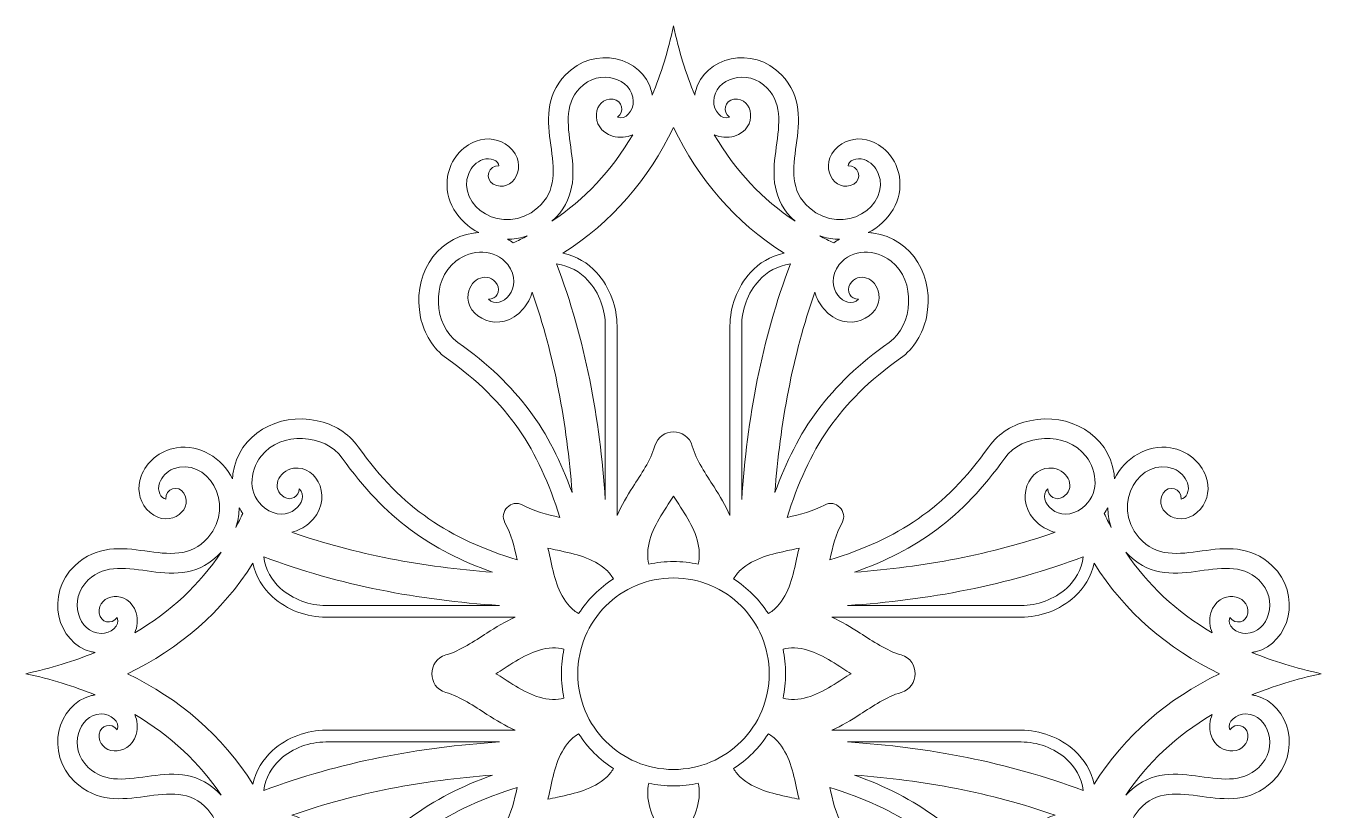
# Model space of a CAD drawing. Header units: millimetres. Extents: x -308 to 308, y -391 to 391.
# Drawn here: x -99.2 to 99.2, y 270.9 to 391 of the extents above; entities that cross this region are included whole.
import ezdxf

# ---------------------------------------------------------------- set-up
doc = ezdxf.new("R2010")
doc.units = ezdxf.units.MM
doc.header["$MEASUREMENT"] = 0
doc.layers.add('layer 1', color=7, linetype='Continuous')

msp = doc.modelspace()

# ---------------------------------------------------------------- linework, layer by layer
at = {"layer": 'layer 1', "lineweight": 9}
for points, knots in [([(88.63, 288.531), (91.8445, 289.8574), (95.3682, 290.9452), (99.218, 291.7819), (99.218, 291.7819), (95.3682, 292.6186), (91.8445, 293.7064), (88.63, 295.0328), (88.63, 295.0328), (88.811, 295.0613), (88.9927, 295.0977), (89.1749, 295.1432), (89.1749, 295.1432), (94.4838, 296.469), (96.3386, 303.9593), (91.7252, 308.3217), (91.7252, 308.3217), (84.9655, 314.7135), (76.604, 306.5392), (71.3443, 312.6017), (71.3443, 312.6017), (66.7783, 317.8646), (71.6695, 325.1239), (76.6376, 323.1628), (76.6376, 323.1628), (77.6127, 322.7779), (78.4149, 321.9512), (78.7491, 320.9942), (78.7491, 320.9942), (79.1661, 319.8001), (78.533, 318.5876), (77.7849, 318.5189), (77.7849, 318.5189), (77.9542, 320.1166), (75.7936, 320.8184), (74.9994, 319.4094), (74.9994, 319.4094), (73.3713, 316.5208), (77.9409, 313.6893), (80.7279, 317.0055), (80.7279, 317.0055), (81.9215, 318.426), (82.2084, 320.2571), (81.5675, 322.0316), (81.5675, 322.0316), (80.7965, 324.1659), (78.7479, 325.9701), (76.1432, 326.3863), (76.1432, 326.3863), (72.5483, 326.9607), (69.1905, 324.8459), (67.5648, 321.616), (67.5648, 321.616), (67.5516, 321.8739), (67.5281, 322.135), (67.491, 322.3999), (67.491, 322.3999), (66.6446, 328.4454), (60.6134, 331.8411), (54.5827, 330.5286), (54.5827, 330.5286), (52.1089, 329.9902), (49.812, 328.6647), (48.3096, 326.5471), (48.3096, 326.5471), (41.5191, 316.9761), (34.3573, 312.4885), (23.9454, 309.2017), (23.9454, 309.2017), (24.3873, 311.2164), (24.8692, 313.1633), (25.8174, 314.8842), (25.8174, 314.8842), (26.7818, 316.6346), (24.8579, 318.5627), (23.1116, 317.6045), (23.1116, 317.6045), (21.3739, 316.651), (19.4276, 316.1673), (17.4197, 315.7267), (17.4197, 315.7267), (20.7065, 326.139), (25.194, 333.3009), (34.7653, 340.0916), (34.7653, 340.0916), (36.8829, 341.594), (38.2084, 343.8909), (38.7468, 346.3647), (38.7468, 346.3647), (40.0593, 352.3954), (36.6636, 358.4266), (30.6181, 359.273), (30.6181, 359.273), (30.3532, 359.3101), (30.0921, 359.3336), (29.8342, 359.3468), (29.8342, 359.3468), (33.0641, 360.9725), (35.1789, 364.3303), (34.6045, 367.9252), (34.6045, 367.9252), (34.1883, 370.5299), (32.3841, 372.5785), (30.2498, 373.3495), (30.2498, 373.3495), (28.4753, 373.9904), (26.6442, 373.7035), (25.2237, 372.5099), (25.2237, 372.5099), (21.9075, 369.7229), (24.739, 365.1533), (27.6276, 366.7814), (27.6276, 366.7814), (29.0366, 367.5756), (28.3348, 369.7362), (26.7371, 369.5669), (26.7371, 369.5669), (26.8058, 370.315), (28.0183, 370.9481), (29.2124, 370.5311), (29.2124, 370.5311), (30.1694, 370.1969), (30.9961, 369.3947), (31.381, 368.4196), (31.381, 368.4196), (33.3421, 363.4515), (26.0828, 358.5603), (20.8199, 363.1263), (20.8199, 363.1263), (14.7574, 368.386), (22.9317, 376.7475), (16.5399, 383.5072), (16.5399, 383.5072), (12.1775, 388.1206), (4.6872, 386.2658), (3.3614, 380.9569), (3.3614, 380.9569), (3.3159, 380.7747), (3.2795, 380.593), (3.251, 380.412), (3.251, 380.412), (1.9246, 383.6265), (0.8368, 387.1502), (0.0001, 391), (0.0001, 391), (-0.8366, 387.1502), (-1.9244, 383.6265), (-3.2508, 380.412), (-3.2508, 380.412), (-3.2793, 380.593), (-3.3157, 380.7747), (-3.3612, 380.9569), (-3.3612, 380.9569), (-4.687, 386.2658), (-12.1773, 388.1206), (-16.5397, 383.5072), (-16.5397, 383.5072), (-22.9315, 376.7475), (-14.7572, 368.386), (-20.8197, 363.1263), (-20.8197, 363.1263), (-26.0826, 358.5603), (-33.3419, 363.4515), (-31.3808, 368.4196), (-31.3808, 368.4196), (-30.9959, 369.3947), (-30.1692, 370.1969), (-29.2122, 370.5311), (-29.2122, 370.5311), (-28.0181, 370.9481), (-26.8056, 370.315), (-26.7369, 369.5669), (-26.7369, 369.5669), (-28.3346, 369.7362), (-29.0364, 367.5756), (-27.6274, 366.7814), (-27.6274, 366.7814), (-24.7388, 365.1533), (-21.9073, 369.7229), (-25.2235, 372.5099), (-25.2235, 372.5099), (-26.644, 373.7035), (-28.4751, 373.9904), (-30.2496, 373.3495), (-30.2496, 373.3495), (-32.3839, 372.5785), (-34.1881, 370.5299), (-34.6043, 367.9252), (-34.6043, 367.9252), (-35.1787, 364.3303), (-33.0639, 360.9725), (-29.834, 359.3468), (-29.834, 359.3468), (-30.0919, 359.3336), (-30.353, 359.3101), (-30.6179, 359.273), (-30.6179, 359.273), (-36.6634, 358.4266), (-40.0591, 352.3954), (-38.7466, 346.3647), (-38.7466, 346.3647), (-38.2082, 343.8909), (-36.8827, 341.594), (-34.7651, 340.0916), (-34.7651, 340.0916), (-25.1941, 333.3011), (-20.7067, 326.1394), (-17.4198, 315.7276), (-17.4198, 315.7276), (-19.4344, 316.1695), (-21.3813, 316.6514), (-23.1021, 317.5995), (-23.1021, 317.5995), (-24.8525, 318.5639), (-26.7806, 316.64), (-25.8224, 314.8937), (-25.8224, 314.8937), (-24.8689, 313.156), (-24.3852, 311.2095), (-23.9446, 309.2016), (-23.9446, 309.2016), (-34.357, 312.4885), (-41.5189, 316.976), (-48.3096, 326.5473), (-48.3096, 326.5473), (-49.812, 328.6649), (-52.1089, 329.9904), (-54.5827, 330.5288), (-54.5827, 330.5288), (-60.6134, 331.8413), (-66.6446, 328.4456), (-67.491, 322.4001), (-67.491, 322.4001), (-67.5281, 322.1352), (-67.5516, 321.8741), (-67.5648, 321.6162), (-67.5648, 321.6162), (-69.1905, 324.8461), (-72.5483, 326.9609), (-76.1432, 326.3865), (-76.1432, 326.3865), (-78.7479, 325.9703), (-80.7965, 324.1661), (-81.5675, 322.0318), (-81.5675, 322.0318), (-82.2084, 320.2573), (-81.9215, 318.4262), (-80.7279, 317.0057), (-80.7279, 317.0057), (-77.9409, 313.6895), (-73.3713, 316.521), (-74.9994, 319.4096), (-74.9994, 319.4096), (-75.7936, 320.8186), (-77.9542, 320.1168), (-77.7849, 318.5191), (-77.7849, 318.5191), (-78.533, 318.5878), (-79.1661, 319.8003), (-78.7491, 320.9944), (-78.7491, 320.9944), (-78.4149, 321.9514), (-77.6127, 322.7781), (-76.6376, 323.163), (-76.6376, 323.163), (-71.6695, 325.1241), (-66.7783, 317.8648), (-71.3443, 312.6019), (-71.3443, 312.6019), (-76.604, 306.5394), (-84.9655, 314.7137), (-91.7252, 308.3219), (-91.7252, 308.3219), (-96.3386, 303.9595), (-94.4838, 296.4692), (-89.1749, 295.1434), (-89.1749, 295.1434), (-88.9927, 295.0979), (-88.811, 295.0615), (-88.63, 295.033), (-88.63, 295.033), (-91.8445, 293.7066), (-95.3682, 292.6188), (-99.218, 291.7821), (-99.218, 291.7821), (-95.3682, 290.9454), (-91.8445, 289.8576), (-88.63, 288.5312), (-88.63, 288.5312), (-88.811, 288.5027), (-88.9927, 288.4663), (-89.1749, 288.4208), (-89.1749, 288.4208), (-94.4838, 287.095), (-96.3386, 279.6047), (-91.7252, 275.2423), (-91.7252, 275.2423), (-84.9655, 268.8505), (-76.604, 277.0248), (-71.3443, 270.9623), (-71.3443, 270.9623), (-66.7783, 265.6994), (-71.6695, 258.4401), (-76.6376, 260.4012), (-76.6376, 260.4012), (-77.6127, 260.7861), (-78.4149, 261.6128), (-78.7491, 262.5698), (-78.7491, 262.5698), (-79.1661, 263.7639), (-78.533, 264.9764), (-77.7849, 265.0451), (-77.7849, 265.0451), (-77.9542, 263.4474), (-75.7936, 262.7456), (-74.9994, 264.1546), (-74.9994, 264.1546), (-73.3713, 267.0432), (-77.9409, 269.8747), (-80.7279, 266.5585), (-80.7279, 266.5585), (-81.9215, 265.138), (-82.2084, 263.3069), (-81.5675, 261.5324), (-81.5675, 261.5324), (-80.7965, 259.3981), (-78.7479, 257.5939), (-76.1432, 257.1777), (-76.1432, 257.1777), (-72.5483, 256.6033), (-69.1905, 258.7181), (-67.5648, 261.948), (-67.5648, 261.948), (-67.5516, 261.6901), (-67.5281, 261.429), (-67.491, 261.1641), (-67.491, 261.1641), (-66.6446, 255.1186), (-60.6134, 251.7229), (-54.5827, 253.0354), (-54.5827, 253.0354), (-52.1089, 253.5738), (-49.812, 254.8993), (-48.3096, 257.0169), (-48.3096, 257.0169), (-41.5191, 266.5879), (-34.3574, 271.0755), (-23.9455, 274.3623), (-23.9455, 274.3623), (-24.3874, 272.3477), (-24.8693, 270.4007), (-25.8174, 268.68), (-25.8174, 268.68), (-26.7818, 266.9296), (-24.8579, 265.0015), (-23.1116, 265.9597), (-23.1116, 265.9597), (-21.3739, 266.9132), (-19.4275, 267.3969), (-17.4195, 267.8375), (-17.4195, 267.8375), (-20.7077, 257.4269), (-25.3101, 250.4241), (-34.7651, 243.4724), (-34.7651, 243.4724), (-41.7474, 238.3388), (-40.1412, 223.856), (-29.7919, 222.4069), (-29.7919, 222.4069), (-28.2242, 222.1875), (-25.8652, 222.5468), (-23.8682, 223.656), (-23.8682, 223.656), (-28.362, 218.1086), (-34.0492, 213.5018), (-39.0832, 209.424), (-39.0832, 209.424), (-43.3602, 205.9596), (-50.6997, 201.1282), (-51.3978, 194.9418), (-51.3978, 194.9418), (-52.0899, 188.8088), (-48.0983, 183.1544), (-41.998, 182.9274), (-41.998, 182.9274), (-41.7307, 182.9175), (-41.4686, 182.9206), (-41.2107, 182.9337), (-41.2107, 182.9337), (-44.2584, 180.9879), (-46.0206, 177.4324), (-45.0835, 173.9145), (-45.0835, 173.9145), (-44.4045, 171.3657), (-42.4012, 169.5113), (-40.1995, 168.9614), (-40.1995, 168.9614), (-38.369, 168.5044), (-36.5766, 168.9761), (-35.2849, 170.308), (-35.2849, 170.308), (-32.2695, 173.4179), (-35.5512, 177.6757), (-38.2592, 175.7622), (-38.2592, 175.7622), (-39.5801, 174.8288), (-38.6621, 172.7508), (-37.0899, 173.0818), (-37.0899, 173.0818), (-37.0821, 172.3306), (-38.2239, 171.5774), (-39.4543, 171.8707), (-39.4543, 171.8707), (-40.4403, 172.1058), (-41.3443, 172.8198), (-41.8264, 173.7507), (-41.8264, 173.7507), (-44.2828, 178.4935), (-37.5588, 184.0978), (-31.8586, 180.0909), (-31.8586, 180.0909), (-25.2925, 175.4753), (-32.5737, 166.3256), (-25.5274, 160.2512), (-25.5274, 160.2512), (-20.7183, 156.1056), (-13.4555, 158.7128), (-12.6767, 164.129), (-12.6767, 164.129), (-12.5219, 165.2058), (-12.6565, 166.2394), (-13.0016, 167.1542), (-13.0016, 167.1542), (-7.051, 159.2002), (-2.657, 149.2268), (0.0001, 137.0001), (0.0001, 137.0001), (2.6572, 149.2268), (7.0512, 159.2002), (13.0018, 167.1542), (13.0018, 167.1542), (12.6567, 166.2394), (12.5221, 165.2058), (12.6769, 164.129), (12.6769, 164.129), (13.4557, 158.7128), (20.7185, 156.1056), (25.5276, 160.2512), (25.5276, 160.2512), (32.5739, 166.3256), (25.2927, 175.4753), (31.8588, 180.0909), (31.8588, 180.0909), (37.559, 184.0978), (44.283, 178.4935), (41.8266, 173.7507), (41.8266, 173.7507), (41.3445, 172.8198), (40.4405, 172.1058), (39.4545, 171.8707), (39.4545, 171.8707), (38.2241, 171.5774), (37.0823, 172.3306), (37.0901, 173.0818), (37.0901, 173.0818), (38.6623, 172.7508), (39.5803, 174.8288), (38.2594, 175.7622), (38.2594, 175.7622), (35.5514, 177.6757), (32.2697, 173.4179), (35.2851, 170.308), (35.2851, 170.308), (36.5768, 168.9761), (38.3692, 168.5044), (40.1997, 168.9614), (40.1997, 168.9614), (42.4014, 169.5113), (44.4047, 171.3657), (45.0837, 173.9145), (45.0837, 173.9145), (46.0208, 177.4324), (44.2586, 180.9879), (41.2109, 182.9337), (41.2109, 182.9337), (41.4688, 182.9206), (41.7309, 182.9175), (41.9982, 182.9274), (41.9982, 182.9274), (48.0985, 183.1544), (52.0901, 188.8088), (51.398, 194.9418), (51.398, 194.9418), (50.6999, 201.1282), (43.3604, 205.9596), (39.0834, 209.424), (39.0834, 209.424), (34.0494, 213.5018), (28.3622, 218.1086), (23.8684, 223.656), (23.8684, 223.656), (25.8654, 222.5468), (28.2244, 222.1875), (29.7921, 222.4069), (29.7921, 222.4069), (40.1414, 223.856), (41.7476, 238.3388), (34.7653, 243.4724), (34.7653, 243.4724), (25.3106, 250.4239), (20.7082, 257.4265), (17.42, 267.8366), (17.42, 267.8366), (19.4346, 267.3947), (21.3813, 266.9128), (23.1021, 265.9647), (23.1021, 265.9647), (24.8525, 265.0003), (26.7806, 266.9242), (25.8224, 268.6705), (25.8224, 268.6705), (24.8689, 270.4082), (24.3853, 272.3544), (23.9447, 274.3623), (23.9447, 274.3623), (34.357, 271.0755), (41.5189, 266.5879), (48.3096, 257.0167), (48.3096, 257.0167), (49.812, 254.8991), (52.1089, 253.5736), (54.5827, 253.0352), (54.5827, 253.0352), (60.6134, 251.7227), (66.6446, 255.1184), (67.491, 261.1639), (67.491, 261.1639), (67.5281, 261.4288), (67.5516, 261.6899), (67.5648, 261.9478), (67.5648, 261.9478), (69.1905, 258.7179), (72.5483, 256.6031), (76.1432, 257.1775), (76.1432, 257.1775), (78.7479, 257.5937), (80.7965, 259.3979), (81.5675, 261.5322), (81.5675, 261.5322), (82.2084, 263.3067), (81.9215, 265.1378), (80.7279, 266.5583), (80.7279, 266.5583), (77.9409, 269.8745), (73.3713, 267.043), (74.9994, 264.1544), (74.9994, 264.1544), (75.7936, 262.7454), (77.9542, 263.4472), (77.7849, 265.0449), (77.7849, 265.0449), (78.533, 264.9762), (79.1661, 263.7637), (78.7491, 262.5696), (78.7491, 262.5696), (78.4149, 261.6126), (77.6127, 260.7859), (76.6376, 260.401), (76.6376, 260.401), (71.6695, 258.4399), (66.7783, 265.6992), (71.3443, 270.9621), (71.3443, 270.9621), (76.604, 277.0246), (84.9655, 268.8503), (91.7252, 275.2421), (91.7252, 275.2421), (96.3386, 279.6045), (94.4838, 287.0948), (89.1749, 288.4206), (89.1749, 288.4206), (88.9927, 288.4661), (88.811, 288.5025), (88.63, 288.531)], [0, 0, 0, 0, 0.00680272, 0.00680272, 0.00680272, 0.00680272, 0.01360544, 0.01360544, 0.01360544, 0.01360544, 0.02040816, 0.02040816, 0.02040816, 0.02040816, 0.02721088, 0.02721088, 0.02721088, 0.02721088, 0.03401361, 0.03401361, 0.03401361, 0.03401361, 0.04081633, 0.04081633, 0.04081633, 0.04081633, 0.04761905, 0.04761905, 0.04761905, 0.04761905, 0.05442177, 0.05442177, 0.05442177, 0.05442177, 0.06122449, 0.06122449, 0.06122449, 0.06122449, 0.06802721, 0.06802721, 0.06802721, 0.06802721, 0.07482993, 0.07482993, 0.07482993, 0.07482993, 0.08163265, 0.08163265, 0.08163265, 0.08163265, 0.08843537, 0.08843537, 0.08843537, 0.08843537, 0.0952381, 0.0952381, 0.0952381, 0.0952381, 0.10204082, 0.10204082, 0.10204082, 0.10204082, 0.10884354, 0.10884354, 0.10884354, 0.10884354, 0.11564626, 0.11564626, 0.11564626, 0.11564626, 0.12244898, 0.12244898, 0.12244898, 0.12244898, 0.1292517, 0.1292517, 0.1292517, 0.1292517, 0.13605442, 0.13605442, 0.13605442, 0.13605442, 0.14285714, 0.14285714, 0.14285714, 0.14285714, 0.14965986, 0.14965986, 0.14965986, 0.14965986, 0.15646259, 0.15646259, 0.15646259, 0.15646259, 0.16326531, 0.16326531, 0.16326531, 0.16326531, 0.17006803, 0.17006803, 0.17006803, 0.17006803, 0.17687075, 0.17687075, 0.17687075, 0.17687075, 0.18367347, 0.18367347, 0.18367347, 0.18367347, 0.19047619, 0.19047619, 0.19047619, 0.19047619, 0.19727891, 0.19727891, 0.19727891, 0.19727891, 0.20408163, 0.20408163, 0.20408163, 0.20408163, 0.21088435, 0.21088435, 0.21088435, 0.21088435, 0.21768707, 0.21768707, 0.21768707, 0.21768707, 0.2244898, 0.2244898, 0.2244898, 0.2244898, 0.23129252, 0.23129252, 0.23129252, 0.23129252, 0.23809524, 0.23809524, 0.23809524, 0.23809524, 0.24489796, 0.24489796, 0.24489796, 0.24489796, 0.25170068, 0.25170068, 0.25170068, 0.25170068, 0.2585034, 0.2585034, 0.2585034, 0.2585034, 0.26530612, 0.26530612, 0.26530612, 0.26530612, 0.27210884, 0.27210884, 0.27210884, 0.27210884, 0.27891156, 0.27891156, 0.27891156, 0.27891156, 0.28571429, 0.28571429, 0.28571429, 0.28571429, 0.29251701, 0.29251701, 0.29251701, 0.29251701, 0.29931973, 0.29931973, 0.29931973, 0.29931973, 0.30612245, 0.30612245, 0.30612245, 0.30612245, 0.31292517, 0.31292517, 0.31292517, 0.31292517, 0.31972789, 0.31972789, 0.31972789, 0.31972789, 0.32653061, 0.32653061, 0.32653061, 0.32653061, 0.33333333, 0.33333333, 0.33333333, 0.33333333, 0.34013605, 0.34013605, 0.34013605, 0.34013605, 0.34693878, 0.34693878, 0.34693878, 0.34693878, 0.3537415, 0.3537415, 0.3537415, 0.3537415, 0.36054422, 0.36054422, 0.36054422, 0.36054422, 0.36734694, 0.36734694, 0.36734694, 0.36734694, 0.37414966, 0.37414966, 0.37414966, 0.37414966, 0.38095238, 0.38095238, 0.38095238, 0.38095238, 0.3877551, 0.3877551, 0.3877551, 0.3877551, 0.39455782, 0.39455782, 0.39455782, 0.39455782, 0.40136054, 0.40136054, 0.40136054, 0.40136054, 0.40816327, 0.40816327, 0.40816327, 0.40816327, 0.41496599, 0.41496599, 0.41496599, 0.41496599, 0.42176871, 0.42176871, 0.42176871, 0.42176871, 0.42857143, 0.42857143, 0.42857143, 0.42857143, 0.43537415, 0.43537415, 0.43537415, 0.43537415, 0.44217687, 0.44217687, 0.44217687, 0.44217687, 0.44897959, 0.44897959, 0.44897959, 0.44897959, 0.45578231, 0.45578231, 0.45578231, 0.45578231, 0.46258503, 0.46258503, 0.46258503, 0.46258503, 0.46938776, 0.46938776, 0.46938776, 0.46938776, 0.47619048, 0.47619048, 0.47619048, 0.47619048, 0.4829932, 0.4829932, 0.4829932, 0.4829932, 0.48979592, 0.48979592, 0.48979592, 0.48979592, 0.49659864, 0.49659864, 0.49659864, 0.49659864, 0.50340136, 0.50340136, 0.50340136, 0.50340136, 0.51020408, 0.51020408, 0.51020408, 0.51020408, 0.5170068, 0.5170068, 0.5170068, 0.5170068, 0.52380952, 0.52380952, 0.52380952, 0.52380952, 0.53061224, 0.53061224, 0.53061224, 0.53061224, 0.53741497, 0.53741497, 0.53741497, 0.53741497, 0.54421769, 0.54421769, 0.54421769, 0.54421769, 0.55102041, 0.55102041, 0.55102041, 0.55102041, 0.55782313, 0.55782313, 0.55782313, 0.55782313, 0.56462585, 0.56462585, 0.56462585, 0.56462585, 0.57142857, 0.57142857, 0.57142857, 0.57142857, 0.57823129, 0.57823129, 0.57823129, 0.57823129, 0.58503401, 0.58503401, 0.58503401, 0.58503401, 0.59183673, 0.59183673, 0.59183673, 0.59183673, 0.59863946, 0.59863946, 0.59863946, 0.59863946, 0.60544218, 0.60544218, 0.60544218, 0.60544218, 0.6122449, 0.6122449, 0.6122449, 0.6122449, 0.61904762, 0.61904762, 0.61904762, 0.61904762, 0.62585034, 0.62585034, 0.62585034, 0.62585034, 0.63265306, 0.63265306, 0.63265306, 0.63265306, 0.63945578, 0.63945578, 0.63945578, 0.63945578, 0.6462585, 0.6462585, 0.6462585, 0.6462585, 0.65306122, 0.65306122, 0.65306122, 0.65306122, 0.65986395, 0.65986395, 0.65986395, 0.65986395, 0.66666667, 0.66666667, 0.66666667, 0.66666667, 0.67346939, 0.67346939, 0.67346939, 0.67346939, 0.68027211, 0.68027211, 0.68027211, 0.68027211, 0.68707483, 0.68707483, 0.68707483, 0.68707483, 0.69387755, 0.69387755, 0.69387755, 0.69387755, 0.70068027, 0.70068027, 0.70068027, 0.70068027, 0.70748299, 0.70748299, 0.70748299, 0.70748299, 0.71428571, 0.71428571, 0.71428571, 0.71428571, 0.72108844, 0.72108844, 0.72108844, 0.72108844, 0.72789116, 0.72789116, 0.72789116, 0.72789116, 0.73469388, 0.73469388, 0.73469388, 0.73469388, 0.7414966, 0.7414966, 0.7414966, 0.7414966, 0.74829932, 0.74829932, 0.74829932, 0.74829932, 0.75510204, 0.75510204, 0.75510204, 0.75510204, 0.76190476, 0.76190476, 0.76190476, 0.76190476, 0.76870748, 0.76870748, 0.76870748, 0.76870748, 0.7755102, 0.7755102, 0.7755102, 0.7755102, 0.78231293, 0.78231293, 0.78231293, 0.78231293, 0.78911565, 0.78911565, 0.78911565, 0.78911565, 0.79591837, 0.79591837, 0.79591837, 0.79591837, 0.80272109, 0.80272109, 0.80272109, 0.80272109, 0.80952381, 0.80952381, 0.80952381, 0.80952381, 0.81632653, 0.81632653, 0.81632653, 0.81632653, 0.82312925, 0.82312925, 0.82312925, 0.82312925, 0.82993197, 0.82993197, 0.82993197, 0.82993197, 0.83673469, 0.83673469, 0.83673469, 0.83673469, 0.84353741, 0.84353741, 0.84353741, 0.84353741, 0.85034014, 0.85034014, 0.85034014, 0.85034014, 0.85714286, 0.85714286, 0.85714286, 0.85714286, 0.86394558, 0.86394558, 0.86394558, 0.86394558, 0.8707483, 0.8707483, 0.8707483, 0.8707483, 0.87755102, 0.87755102, 0.87755102, 0.87755102, 0.88435374, 0.88435374, 0.88435374, 0.88435374, 0.89115646, 0.89115646, 0.89115646, 0.89115646, 0.89795918, 0.89795918, 0.89795918, 0.89795918, 0.9047619, 0.9047619, 0.9047619, 0.9047619, 0.91156463, 0.91156463, 0.91156463, 0.91156463, 0.91836735, 0.91836735, 0.91836735, 0.91836735, 0.92517007, 0.92517007, 0.92517007, 0.92517007, 0.93197279, 0.93197279, 0.93197279, 0.93197279, 0.93877551, 0.93877551, 0.93877551, 0.93877551, 0.94557823, 0.94557823, 0.94557823, 0.94557823, 0.95238095, 0.95238095, 0.95238095, 0.95238095, 0.95918367, 0.95918367, 0.95918367, 0.95918367, 0.96598639, 0.96598639, 0.96598639, 0.96598639, 0.97278912, 0.97278912, 0.97278912, 0.97278912, 0.97959184, 0.97959184, 0.97959184, 0.97959184, 0.98639456, 0.98639456, 0.98639456, 0.98639456, 1, 1, 1, 1]), ([(-6.2505, 374.335), (-9.501, 368.7843), (-13.655, 364.4057), (-18.6218, 361.0815), (-18.6218, 361.0815), (-11.3801, 367.6978), (-19.3698, 376.158), (-14.3601, 381.4564), (-14.3601, 381.4564), (-11.3771, 384.6112), (-6.2565, 382.9877), (-6.1616, 379.474), (-6.1616, 379.474), (-6.1231, 378.0497), (-7.3427, 376.49), (-8.5836, 377.0346), (-8.5836, 377.0346), (-7.4397, 377.7989), (-7.8491, 379.6133), (-9.2506, 379.7683), (-9.2506, 379.7683), (-12.2802, 380.1034), (-13.0483, 375.2632), (-9.3243, 374.1289), (-9.3243, 374.1289), (-8.2348, 373.797), (-7.1749, 373.9081), (-6.2505, 374.335)], [0, 0, 0, 0, 0.125, 0.125, 0.125, 0.125, 0.25, 0.25, 0.25, 0.25, 0.375, 0.375, 0.375, 0.375, 0.5, 0.5, 0.5, 0.5, 0.625, 0.625, 0.625, 0.625, 0.75, 0.75, 0.75, 0.75, 1, 1, 1, 1]), ([(18.622, 361.0815), (13.6552, 364.4057), (9.5012, 368.7843), (6.2507, 374.335), (6.2507, 374.335), (7.1751, 373.9081), (8.235, 373.797), (9.3245, 374.1289), (9.3245, 374.1289), (13.0485, 375.2632), (12.2804, 380.1034), (9.2508, 379.7683), (9.2508, 379.7683), (7.8493, 379.6133), (7.4399, 377.7989), (8.5838, 377.0346), (8.5838, 377.0346), (7.3429, 376.49), (6.1233, 378.0497), (6.1618, 379.474), (6.1618, 379.474), (6.2567, 382.9877), (11.3773, 384.6112), (14.3603, 381.4564), (14.3603, 381.4564), (19.37, 376.158), (11.3803, 367.6978), (18.622, 361.0815)], [0, 0, 0, 0, 0.125, 0.125, 0.125, 0.125, 0.25, 0.25, 0.25, 0.25, 0.375, 0.375, 0.375, 0.375, 0.5, 0.5, 0.5, 0.5, 0.625, 0.625, 0.625, 0.625, 0.75, 0.75, 0.75, 0.75, 1, 1, 1, 1]), ([(16.9356, 356.2155), (9.4214, 360.9385), (3.8576, 367.4741), (0.0001, 375.4433), (0.0001, 375.4433), (-3.8574, 367.4741), (-9.4212, 360.9385), (-16.9354, 356.2155), (-16.9354, 356.2155), (-14.8278, 355.75), (-13.1149, 354.6667), (-11.8015, 353.2465), (-11.8015, 353.2465), (-9.706, 350.9806), (-8.6514, 347.8548), (-8.6514, 345.0403), (-8.6514, 345.0403), (-8.6514, 345.0403), (-8.6514, 316.0362), (-8.6514, 316.0362), (-8.6514, 316.0362), (-7.9909, 317.5409), (-7.1368, 318.9496), (-6.2246, 320.3722), (-6.2246, 320.3722), (-4.9674, 322.333), (-3.5302, 324.4033), (-2.8742, 326.6596), (-2.8742, 326.6596), (-2.0389, 329.5328), (2.0484, 329.5193), (2.8779, 326.6477), (2.8779, 326.6477), (3.5245, 324.4097), (4.9712, 322.3292), (6.2182, 320.3835), (6.2182, 320.3835), (7.1315, 318.9586), (7.989, 317.5447), (8.6516, 316.035), (8.6516, 316.035), (8.6516, 316.035), (8.6516, 345.0403), (8.6516, 345.0403), (8.6516, 345.0403), (8.6516, 347.8548), (9.7062, 350.9806), (11.8017, 353.2465), (11.8017, 353.2465), (13.1151, 354.6667), (14.828, 355.75), (16.9356, 356.2155)], [0, 0, 0, 0, 0.07142857, 0.07142857, 0.07142857, 0.07142857, 0.14285714, 0.14285714, 0.14285714, 0.14285714, 0.21428571, 0.21428571, 0.21428571, 0.21428571, 0.28571429, 0.28571429, 0.28571429, 0.28571429, 0.35714286, 0.35714286, 0.35714286, 0.35714286, 0.42857143, 0.42857143, 0.42857143, 0.42857143, 0.5, 0.5, 0.5, 0.5, 0.57142857, 0.57142857, 0.57142857, 0.57142857, 0.64285714, 0.64285714, 0.64285714, 0.64285714, 0.71428571, 0.71428571, 0.71428571, 0.71428571, 0.78571429, 0.78571429, 0.78571429, 0.78571429, 0.85714286, 0.85714286, 0.85714286, 0.85714286, 1, 1, 1, 1]), ([(-22.409, 358.8305), (-23.113, 358.4604), (-23.8306, 358.108), (-24.5617, 357.773), (-24.5617, 357.773), (-24.8298, 357.973), (-25.1124, 358.1574), (-25.4082, 358.3245), (-25.4082, 358.3245), (-24.54, 358.3348), (-23.6482, 358.4619), (-22.7505, 358.7241), (-22.7505, 358.7241), (-22.6358, 358.7576), (-22.522, 358.7931), (-22.409, 358.8305)], [0, 0, 0, 0, 0.2, 0.2, 0.2, 0.2, 0.4, 0.4, 0.4, 0.4, 0.6, 0.6, 0.6, 0.6, 1, 1, 1, 1]), ([(24.5619, 357.773), (23.8308, 358.108), (23.1132, 358.4604), (22.4092, 358.8305), (22.4092, 358.8305), (22.5222, 358.7931), (22.636, 358.7576), (22.7507, 358.7241), (22.7507, 358.7241), (23.6484, 358.4619), (24.5402, 358.3348), (25.4084, 358.3245), (25.4084, 358.3245), (25.1126, 358.1574), (24.83, 357.973), (24.5619, 357.773)], [0, 0, 0, 0, 0.2, 0.2, 0.2, 0.2, 0.4, 0.4, 0.4, 0.4, 0.6, 0.6, 0.6, 0.6, 1, 1, 1, 1]), ([(-21.6564, 350.2348), (-18.225, 340.3711), (-16.3301, 330.135), (-15.5353, 319.5151), (-15.5353, 319.5151), (-18.9515, 329.0161), (-23.79, 335.973), (-33.0307, 342.5292), (-33.0307, 342.5292), (-36.7431, 345.1631), (-37.211, 351.9394), (-33.3287, 354.9695), (-33.3287, 354.9695), (-30.9093, 356.8579), (-27.3771, 356.9727), (-25.394, 354.4318), (-25.394, 354.4318), (-22.6785, 350.9524), (-26.4915, 347.252), (-28.3315, 349.1317), (-28.3315, 349.1317), (-27.1627, 349.1089), (-26.4069, 350.3995), (-27.0324, 351.4112), (-27.0324, 351.4112), (-28.2984, 353.4589), (-31.0822, 352.425), (-31.4643, 349.9836), (-31.4643, 349.9836), (-32.0353, 346.3355), (-26.477, 343.6026), (-23.0188, 347.6552), (-23.0188, 347.6552), (-22.3359, 348.4555), (-21.8917, 349.3325), (-21.6564, 350.2348)], [0, 0, 0, 0, 0.1, 0.1, 0.1, 0.1, 0.2, 0.2, 0.2, 0.2, 0.3, 0.3, 0.3, 0.3, 0.4, 0.4, 0.4, 0.4, 0.5, 0.5, 0.5, 0.5, 0.6, 0.6, 0.6, 0.6, 0.7, 0.7, 0.7, 0.7, 0.8, 0.8, 0.8, 0.8, 1, 1, 1, 1]), ([(15.5354, 319.5149), (16.3302, 330.1349), (18.2252, 340.3711), (21.6566, 350.2348), (21.6566, 350.2348), (21.8919, 349.3325), (22.3361, 348.4555), (23.019, 347.6552), (23.019, 347.6552), (26.4772, 343.6026), (32.0355, 346.3355), (31.4645, 349.9836), (31.4645, 349.9836), (31.0824, 352.425), (28.2986, 353.4589), (27.0326, 351.4112), (27.0326, 351.4112), (26.4071, 350.3995), (27.1629, 349.1089), (28.3317, 349.1317), (28.3317, 349.1317), (26.4917, 347.252), (22.6787, 350.9524), (25.3942, 354.4318), (25.3942, 354.4318), (27.3773, 356.9727), (30.9095, 356.8579), (33.3289, 354.9695), (33.3289, 354.9695), (37.2112, 351.9394), (36.7433, 345.1631), (33.0309, 342.5292), (33.0309, 342.5292), (23.7901, 335.973), (18.9516, 329.0161), (15.5354, 319.5149)], [0, 0, 0, 0, 0.1, 0.1, 0.1, 0.1, 0.2, 0.2, 0.2, 0.2, 0.3, 0.3, 0.3, 0.3, 0.4, 0.4, 0.4, 0.4, 0.5, 0.5, 0.5, 0.5, 0.6, 0.6, 0.6, 0.6, 0.7, 0.7, 0.7, 0.7, 0.8, 0.8, 0.8, 0.8, 1, 1, 1, 1]), ([(-17.91, 354.5651), (-13.521, 342.9338), (-11.2692, 330.8169), (-10.4514, 318.4571), (-10.4514, 318.4571), (-10.4514, 318.4571), (-10.4514, 345.0403), (-10.4514, 345.0403), (-10.4514, 345.0403), (-10.4514, 347.4492), (-11.3436, 350.1132), (-13.1163, 352.0301), (-13.1163, 352.0301), (-14.3063, 353.3168), (-15.9048, 354.2657), (-17.91, 354.5651)], [0, 0, 0, 0, 0.2, 0.2, 0.2, 0.2, 0.4, 0.4, 0.4, 0.4, 0.6, 0.6, 0.6, 0.6, 1, 1, 1, 1]), ([(10.4516, 318.4575), (11.2695, 330.8172), (13.5212, 342.9339), (17.9102, 354.5651), (17.9102, 354.5651), (15.905, 354.2657), (14.3065, 353.3168), (13.1165, 352.0301), (13.1165, 352.0301), (11.3438, 350.1132), (10.4516, 347.4492), (10.4516, 345.0403), (10.4516, 345.0403), (10.4516, 345.0403), (10.4516, 318.4575), (10.4516, 318.4575)], [0, 0, 0, 0, 0.2, 0.2, 0.2, 0.2, 0.4, 0.4, 0.4, 0.4, 0.6, 0.6, 0.6, 0.6, 1, 1, 1, 1]), ([(-27.7328, 307.3174), (-38.3528, 308.1121), (-48.589, 310.0071), (-58.4529, 313.4386), (-58.4529, 313.4386), (-57.5505, 313.6739), (-56.6736, 314.118), (-55.8732, 314.801), (-55.8732, 314.801), (-51.8206, 318.2592), (-54.5535, 323.8175), (-58.2016, 323.2465), (-58.2016, 323.2465), (-60.643, 322.8644), (-61.6769, 320.0806), (-59.6292, 318.8146), (-59.6292, 318.8146), (-58.6175, 318.1891), (-57.3269, 318.9449), (-57.3497, 320.1137), (-57.3497, 320.1137), (-55.47, 318.2737), (-59.1704, 314.4607), (-62.6498, 317.1762), (-62.6498, 317.1762), (-65.1907, 319.1593), (-65.0759, 322.6915), (-63.1875, 325.1109), (-63.1875, 325.1109), (-60.1574, 328.9932), (-53.3811, 328.5253), (-50.7472, 324.8129), (-50.7472, 324.8129), (-44.191, 315.5721), (-37.234, 310.7336), (-27.7328, 307.3174)], [0, 0, 0, 0, 0.1, 0.1, 0.1, 0.1, 0.2, 0.2, 0.2, 0.2, 0.3, 0.3, 0.3, 0.3, 0.4, 0.4, 0.4, 0.4, 0.5, 0.5, 0.5, 0.5, 0.6, 0.6, 0.6, 0.6, 0.7, 0.7, 0.7, 0.7, 0.8, 0.8, 0.8, 0.8, 1, 1, 1, 1]), ([(58.4528, 313.4384), (48.589, 310.007), (38.3527, 308.1119), (27.7328, 307.3172), (27.7328, 307.3172), (37.234, 310.7334), (44.191, 315.5719), (50.7472, 324.8127), (50.7472, 324.8127), (53.3811, 328.5251), (60.1574, 328.993), (63.1875, 325.1107), (63.1875, 325.1107), (65.0759, 322.6913), (65.1907, 319.1591), (62.6498, 317.176), (62.6498, 317.176), (59.1704, 314.4605), (55.47, 318.2735), (57.3497, 320.1135), (57.3497, 320.1135), (57.3269, 318.9447), (58.6175, 318.1889), (59.6292, 318.8144), (59.6292, 318.8144), (61.6769, 320.0804), (60.643, 322.8642), (58.2016, 323.2463), (58.2016, 323.2463), (54.5535, 323.8173), (51.8206, 318.259), (55.8732, 314.8008), (55.8732, 314.8008), (56.6735, 314.1179), (57.5505, 313.6737), (58.4528, 313.4384)], [0, 0, 0, 0, 0.1, 0.1, 0.1, 0.1, 0.2, 0.2, 0.2, 0.2, 0.3, 0.3, 0.3, 0.3, 0.4, 0.4, 0.4, 0.4, 0.5, 0.5, 0.5, 0.5, 0.6, 0.6, 0.6, 0.6, 0.7, 0.7, 0.7, 0.7, 0.8, 0.8, 0.8, 0.8, 1, 1, 1, 1]), ([(0.0001, 318.9886), (-0.259, 318.5688), (-0.5274, 318.1521), (-0.7959, 317.7353), (-0.7959, 317.7353), (-2.3337, 315.3489), (-3.8105, 313.073), (-3.9508, 310.3041), (-3.9508, 310.3041), (-3.9827, 309.674), (-3.9038, 309.0945), (-3.7719, 308.5599), (-3.7719, 308.5599), (-2.5561, 308.8219), (-1.294, 308.9602), (0.0001, 308.9602), (0.0001, 308.9602), (1.2942, 308.9602), (2.5563, 308.8219), (3.7721, 308.5599), (3.7721, 308.5599), (3.904, 309.0945), (3.9829, 309.674), (3.951, 310.3041), (3.951, 310.3041), (3.8107, 313.073), (2.3339, 315.3489), (0.7961, 317.7353), (0.7961, 317.7353), (0.5276, 318.1521), (0.2592, 318.5688), (0.0001, 318.9886)], [0, 0, 0, 0, 0.11111111, 0.11111111, 0.11111111, 0.11111111, 0.22222222, 0.22222222, 0.22222222, 0.22222222, 0.33333333, 0.33333333, 0.33333333, 0.33333333, 0.44444444, 0.44444444, 0.44444444, 0.44444444, 0.55555556, 0.55555556, 0.55555556, 0.55555556, 0.66666667, 0.66666667, 0.66666667, 0.66666667, 0.77777778, 0.77777778, 0.77777778, 0.77777778, 1, 1, 1, 1]), ([(-65.991, 316.3439), (-66.326, 315.6128), (-66.6784, 314.8952), (-67.0485, 314.1912), (-67.0485, 314.1912), (-67.0111, 314.3042), (-66.9756, 314.418), (-66.9421, 314.5327), (-66.9421, 314.5327), (-66.6799, 315.4304), (-66.5528, 316.3222), (-66.5425, 317.1904), (-66.5425, 317.1904), (-66.3754, 316.8946), (-66.191, 316.612), (-65.991, 316.3439)], [0, 0, 0, 0, 0.2, 0.2, 0.2, 0.2, 0.4, 0.4, 0.4, 0.4, 0.6, 0.6, 0.6, 0.6, 1, 1, 1, 1]), ([(67.0485, 314.191), (66.6784, 314.895), (66.326, 315.6126), (65.991, 316.3437), (65.991, 316.3437), (66.191, 316.6118), (66.3754, 316.8944), (66.5425, 317.1902), (66.5425, 317.1902), (66.5528, 316.322), (66.6799, 315.4302), (66.9421, 314.5325), (66.9421, 314.5325), (66.9756, 314.4178), (67.0111, 314.304), (67.0485, 314.191)], [0, 0, 0, 0, 0.2, 0.2, 0.2, 0.2, 0.4, 0.4, 0.4, 0.4, 0.6, 0.6, 0.6, 0.6, 1, 1, 1, 1]), ([(-69.2995, 310.404), (-72.6237, 305.4372), (-77.0023, 301.2832), (-82.553, 298.0327), (-82.553, 298.0327), (-82.1261, 298.9571), (-82.015, 300.017), (-82.3469, 301.1065), (-82.3469, 301.1065), (-83.4812, 304.8305), (-88.3214, 304.0624), (-87.9863, 301.0328), (-87.9863, 301.0328), (-87.8313, 299.6313), (-86.0169, 299.2219), (-85.2526, 300.3658), (-85.2526, 300.3658), (-84.708, 299.1249), (-86.2677, 297.9053), (-87.692, 297.9438), (-87.692, 297.9438), (-91.2057, 298.0387), (-92.8292, 303.1593), (-89.6744, 306.1423), (-89.6744, 306.1423), (-84.376, 311.152), (-75.9158, 303.1623), (-69.2995, 310.404)], [0, 0, 0, 0, 0.125, 0.125, 0.125, 0.125, 0.25, 0.25, 0.25, 0.25, 0.375, 0.375, 0.375, 0.375, 0.5, 0.5, 0.5, 0.5, 0.625, 0.625, 0.625, 0.625, 0.75, 0.75, 0.75, 0.75, 1, 1, 1, 1]), ([(-26.6754, 302.2336), (-39.0351, 303.0515), (-51.1519, 305.3032), (-62.7831, 309.6922), (-62.7831, 309.6922), (-62.4837, 307.687), (-61.5348, 306.0885), (-60.2481, 304.8985), (-60.2481, 304.8985), (-58.3312, 303.1258), (-55.6672, 302.2336), (-53.2583, 302.2336), (-53.2583, 302.2336), (-53.2583, 302.2336), (-26.6754, 302.2336), (-26.6754, 302.2336)], [0, 0, 0, 0, 0.2, 0.2, 0.2, 0.2, 0.4, 0.4, 0.4, 0.4, 0.6, 0.6, 0.6, 0.6, 1, 1, 1, 1]), ([(-19.2378, 311.02), (-19.1242, 310.5399), (-19.0193, 310.0555), (-18.9144, 309.5709), (-18.9144, 309.5709), (-18.3144, 306.7961), (-17.7493, 304.1425), (-15.8906, 302.0854), (-15.8906, 302.0854), (-15.4676, 301.6173), (-15.0021, 301.2633), (-14.5308, 300.9786), (-14.5308, 300.9786), (-13.8564, 302.0236), (-13.0617, 303.0138), (-12.1467, 303.9289), (-12.1467, 303.9289), (-11.2316, 304.8439), (-10.2414, 305.6386), (-9.1964, 306.313), (-9.1964, 306.313), (-9.4811, 306.7843), (-9.8351, 307.2498), (-10.3032, 307.6728), (-10.3032, 307.6728), (-12.3603, 309.5315), (-15.0139, 310.0966), (-17.7887, 310.6966), (-17.7887, 310.6966), (-18.2733, 310.8015), (-18.7577, 310.9064), (-19.2378, 311.02)], [0, 0, 0, 0, 0.11111111, 0.11111111, 0.11111111, 0.11111111, 0.22222222, 0.22222222, 0.22222222, 0.22222222, 0.33333333, 0.33333333, 0.33333333, 0.33333333, 0.44444444, 0.44444444, 0.44444444, 0.44444444, 0.55555556, 0.55555556, 0.55555556, 0.55555556, 0.66666667, 0.66666667, 0.66666667, 0.66666667, 0.77777778, 0.77777778, 0.77777778, 0.77777778, 1, 1, 1, 1]), ([(19.238, 311.02), (18.7579, 310.9064), (18.2735, 310.8015), (17.7889, 310.6966), (17.7889, 310.6966), (15.0141, 310.0966), (12.3605, 309.5315), (10.3034, 307.6728), (10.3034, 307.6728), (9.8353, 307.2498), (9.4813, 306.7843), (9.1966, 306.313), (9.1966, 306.313), (10.2416, 305.6386), (11.2318, 304.8439), (12.1469, 303.9289), (12.1469, 303.9289), (13.0619, 303.0138), (13.8566, 302.0236), (14.531, 300.9786), (14.531, 300.9786), (15.0023, 301.2633), (15.4678, 301.6173), (15.8908, 302.0854), (15.8908, 302.0854), (17.7495, 304.1425), (18.3146, 306.7961), (18.9146, 309.5709), (18.9146, 309.5709), (19.0195, 310.0555), (19.1244, 310.5399), (19.238, 311.02)], [0, 0, 0, 0, 0.11111111, 0.11111111, 0.11111111, 0.11111111, 0.22222222, 0.22222222, 0.22222222, 0.22222222, 0.33333333, 0.33333333, 0.33333333, 0.33333333, 0.44444444, 0.44444444, 0.44444444, 0.44444444, 0.55555556, 0.55555556, 0.55555556, 0.55555556, 0.66666667, 0.66666667, 0.66666667, 0.66666667, 0.77777778, 0.77777778, 0.77777778, 0.77777778, 1, 1, 1, 1]), ([(62.7831, 309.692), (51.1521, 305.303), (39.0354, 303.0513), (26.676, 302.2334), (26.676, 302.2334), (26.676, 302.2334), (53.2583, 302.2334), (53.2583, 302.2334), (53.2583, 302.2334), (55.6672, 302.2334), (58.3312, 303.1256), (60.2481, 304.8983), (60.2481, 304.8983), (61.5348, 306.0883), (62.4837, 307.6868), (62.7831, 309.692)], [0, 0, 0, 0, 0.2, 0.2, 0.2, 0.2, 0.4, 0.4, 0.4, 0.4, 0.6, 0.6, 0.6, 0.6, 1, 1, 1, 1]), ([(82.553, 298.0325), (77.0023, 301.283), (72.6237, 305.437), (69.2995, 310.4038), (69.2995, 310.4038), (75.9158, 303.1621), (84.376, 311.1518), (89.6744, 306.1421), (89.6744, 306.1421), (92.8292, 303.1591), (91.2057, 298.0385), (87.692, 297.9436), (87.692, 297.9436), (86.2677, 297.9051), (84.708, 299.1247), (85.2526, 300.3656), (85.2526, 300.3656), (86.0169, 299.2217), (87.8313, 299.6311), (87.9863, 301.0326), (87.9863, 301.0326), (88.3214, 304.0622), (83.4812, 304.8303), (82.3469, 301.1063), (82.3469, 301.1063), (82.015, 300.0168), (82.1261, 298.9569), (82.553, 298.0325)], [0, 0, 0, 0, 0.125, 0.125, 0.125, 0.125, 0.25, 0.25, 0.25, 0.25, 0.375, 0.375, 0.375, 0.375, 0.5, 0.5, 0.5, 0.5, 0.625, 0.625, 0.625, 0.625, 0.75, 0.75, 0.75, 0.75, 1, 1, 1, 1]), ([(-83.6613, 291.7821), (-75.6921, 287.9246), (-69.1565, 282.3608), (-64.4335, 274.8466), (-64.4335, 274.8466), (-63.968, 276.9542), (-62.8847, 278.6671), (-61.4645, 279.9805), (-61.4645, 279.9805), (-59.1986, 282.076), (-56.0728, 283.1306), (-53.2583, 283.1306), (-53.2583, 283.1306), (-53.2583, 283.1306), (-24.2539, 283.1306), (-24.2539, 283.1306), (-24.2539, 283.1306), (-25.7588, 283.7911), (-27.1674, 284.6453), (-28.5901, 285.5575), (-28.5901, 285.5575), (-30.5509, 286.8147), (-32.6212, 288.2519), (-34.8775, 288.9079), (-34.8775, 288.9079), (-37.7507, 289.7432), (-37.7372, 293.8305), (-34.8656, 294.66), (-34.8656, 294.66), (-32.6276, 295.3066), (-30.5471, 296.7533), (-28.6014, 298.0003), (-28.6014, 298.0003), (-27.1766, 298.9135), (-25.7627, 299.771), (-24.2531, 300.4336), (-24.2531, 300.4336), (-24.2531, 300.4336), (-53.2583, 300.4336), (-53.2583, 300.4336), (-53.2583, 300.4336), (-56.0728, 300.4336), (-59.1986, 301.4882), (-61.4645, 303.5837), (-61.4645, 303.5837), (-62.8847, 304.8971), (-63.968, 306.61), (-64.4335, 308.7176), (-64.4335, 308.7176), (-69.1565, 301.2034), (-75.6921, 295.6396), (-83.6613, 291.7821)], [0, 0, 0, 0, 0.07142857, 0.07142857, 0.07142857, 0.07142857, 0.14285714, 0.14285714, 0.14285714, 0.14285714, 0.21428571, 0.21428571, 0.21428571, 0.21428571, 0.28571429, 0.28571429, 0.28571429, 0.28571429, 0.35714286, 0.35714286, 0.35714286, 0.35714286, 0.42857143, 0.42857143, 0.42857143, 0.42857143, 0.5, 0.5, 0.5, 0.5, 0.57142857, 0.57142857, 0.57142857, 0.57142857, 0.64285714, 0.64285714, 0.64285714, 0.64285714, 0.71428571, 0.71428571, 0.71428571, 0.71428571, 0.78571429, 0.78571429, 0.78571429, 0.78571429, 0.85714286, 0.85714286, 0.85714286, 0.85714286, 1, 1, 1, 1]), ([(64.4335, 274.8464), (69.1565, 282.3606), (75.6921, 287.9244), (83.6613, 291.7819), (83.6613, 291.7819), (75.6921, 295.6394), (69.1565, 301.2032), (64.4335, 308.7174), (64.4335, 308.7174), (63.968, 306.6098), (62.8847, 304.8969), (61.4645, 303.5835), (61.4645, 303.5835), (59.1986, 301.488), (56.0728, 300.4334), (53.2583, 300.4334), (53.2583, 300.4334), (53.2583, 300.4334), (24.2543, 300.4334), (24.2543, 300.4334), (24.2543, 300.4334), (25.759, 299.773), (27.1676, 298.9188), (28.5901, 298.0067), (28.5901, 298.0067), (30.5509, 296.7495), (32.6212, 295.3123), (34.8775, 294.6563), (34.8775, 294.6563), (37.7507, 293.821), (37.7372, 289.7337), (34.8656, 288.9042), (34.8656, 288.9042), (32.6276, 288.2576), (30.5471, 286.8109), (28.6014, 285.5639), (28.6014, 285.5639), (27.1764, 284.6506), (25.7625, 283.793), (24.2527, 283.1304), (24.2527, 283.1304), (24.2527, 283.1304), (53.2583, 283.1304), (53.2583, 283.1304), (53.2583, 283.1304), (56.0728, 283.1304), (59.1986, 282.0758), (61.4645, 279.9803), (61.4645, 279.9803), (62.8847, 278.6669), (63.968, 276.954), (64.4335, 274.8464)], [0, 0, 0, 0, 0.07142857, 0.07142857, 0.07142857, 0.07142857, 0.14285714, 0.14285714, 0.14285714, 0.14285714, 0.21428571, 0.21428571, 0.21428571, 0.21428571, 0.28571429, 0.28571429, 0.28571429, 0.28571429, 0.35714286, 0.35714286, 0.35714286, 0.35714286, 0.42857143, 0.42857143, 0.42857143, 0.42857143, 0.5, 0.5, 0.5, 0.5, 0.57142857, 0.57142857, 0.57142857, 0.57142857, 0.64285714, 0.64285714, 0.64285714, 0.64285714, 0.71428571, 0.71428571, 0.71428571, 0.71428571, 0.78571429, 0.78571429, 0.78571429, 0.78571429, 0.85714286, 0.85714286, 0.85714286, 0.85714286, 1, 1, 1, 1]), ([(0.0001, 277.1122), (4.0512, 277.1122), (7.7187, 278.7542), (10.3734, 281.4088), (10.3734, 281.4088), (13.028, 284.0635), (14.67, 287.731), (14.67, 291.7821), (14.67, 291.7821), (14.67, 295.8331), (13.028, 299.5007), (10.3734, 302.1554), (10.3734, 302.1554), (7.7187, 304.81), (4.0512, 306.452), (0.0001, 306.452), (0.0001, 306.452), (-4.0509, 306.452), (-7.7185, 304.81), (-10.3732, 302.1554), (-10.3732, 302.1554), (-13.0278, 299.5007), (-14.6698, 295.8331), (-14.6698, 291.7821), (-14.6698, 291.7821), (-14.6698, 287.731), (-13.0278, 284.0635), (-10.3732, 281.4088), (-10.3732, 281.4088), (-7.7185, 278.7542), (-4.0509, 277.1122), (0.0001, 277.1122)], [0, 0, 0, 0, 0.11111111, 0.11111111, 0.11111111, 0.11111111, 0.22222222, 0.22222222, 0.22222222, 0.22222222, 0.33333333, 0.33333333, 0.33333333, 0.33333333, 0.44444444, 0.44444444, 0.44444444, 0.44444444, 0.55555556, 0.55555556, 0.55555556, 0.55555556, 0.66666667, 0.66666667, 0.66666667, 0.66666667, 0.77777778, 0.77777778, 0.77777778, 0.77777778, 1, 1, 1, 1]), ([(-27.2064, 291.7821), (-26.7866, 291.5229), (-26.3699, 291.2546), (-25.9531, 290.9861), (-25.9531, 290.9861), (-23.5667, 289.4483), (-21.2907, 287.9715), (-18.5219, 287.8312), (-18.5219, 287.8312), (-17.8918, 287.7993), (-17.3123, 287.8782), (-16.7777, 288.0101), (-16.7777, 288.0101), (-17.0398, 289.2259), (-17.178, 290.488), (-17.1781, 291.7821), (-17.1781, 291.7821), (-17.178, 293.0762), (-17.0398, 294.3383), (-16.7777, 295.5541), (-16.7777, 295.5541), (-17.3123, 295.686), (-17.8918, 295.7649), (-18.5219, 295.733), (-18.5219, 295.733), (-21.2907, 295.5927), (-23.5667, 294.1159), (-25.9531, 292.5781), (-25.9531, 292.5781), (-26.3699, 292.3096), (-26.7866, 292.0413), (-27.2064, 291.7821)], [0, 0, 0, 0, 0.11111111, 0.11111111, 0.11111111, 0.11111111, 0.22222222, 0.22222222, 0.22222222, 0.22222222, 0.33333333, 0.33333333, 0.33333333, 0.33333333, 0.44444444, 0.44444444, 0.44444444, 0.44444444, 0.55555556, 0.55555556, 0.55555556, 0.55555556, 0.66666667, 0.66666667, 0.66666667, 0.66666667, 0.77777778, 0.77777778, 0.77777778, 0.77777778, 1, 1, 1, 1]), ([(27.2066, 291.7821), (26.7868, 292.0413), (26.3701, 292.3096), (25.9533, 292.5781), (25.9533, 292.5781), (23.5669, 294.1159), (21.2909, 295.5927), (18.5221, 295.733), (18.5221, 295.733), (17.892, 295.7649), (17.3125, 295.686), (16.7779, 295.5541), (16.7779, 295.5541), (17.04, 294.3383), (17.1782, 293.0762), (17.1783, 291.7821), (17.1783, 291.7821), (17.1782, 290.488), (17.04, 289.2259), (16.7779, 288.0101), (16.7779, 288.0101), (17.3125, 287.8782), (17.892, 287.7993), (18.5221, 287.8312), (18.5221, 287.8312), (21.2909, 287.9715), (23.5669, 289.4483), (25.9533, 290.9861), (25.9533, 290.9861), (26.3701, 291.2546), (26.7868, 291.5229), (27.2066, 291.7821)], [0, 0, 0, 0, 0.11111111, 0.11111111, 0.11111111, 0.11111111, 0.22222222, 0.22222222, 0.22222222, 0.22222222, 0.33333333, 0.33333333, 0.33333333, 0.33333333, 0.44444444, 0.44444444, 0.44444444, 0.44444444, 0.55555556, 0.55555556, 0.55555556, 0.55555556, 0.66666667, 0.66666667, 0.66666667, 0.66666667, 0.77777778, 0.77777778, 0.77777778, 0.77777778, 1, 1, 1, 1]), ([(-82.553, 285.5315), (-77.0023, 282.281), (-72.6237, 278.127), (-69.2995, 273.1602), (-69.2995, 273.1602), (-75.9158, 280.4019), (-84.376, 272.4122), (-89.6744, 277.4219), (-89.6744, 277.4219), (-92.8292, 280.4049), (-91.2057, 285.5255), (-87.692, 285.6204), (-87.692, 285.6204), (-86.2677, 285.6589), (-84.708, 284.4393), (-85.2526, 283.1984), (-85.2526, 283.1984), (-86.0169, 284.3423), (-87.8313, 283.9329), (-87.9863, 282.5314), (-87.9863, 282.5314), (-88.3214, 279.5018), (-83.4812, 278.7337), (-82.3469, 282.4577), (-82.3469, 282.4577), (-82.015, 283.5472), (-82.1261, 284.6071), (-82.553, 285.5315)], [0, 0, 0, 0, 0.125, 0.125, 0.125, 0.125, 0.25, 0.25, 0.25, 0.25, 0.375, 0.375, 0.375, 0.375, 0.5, 0.5, 0.5, 0.5, 0.625, 0.625, 0.625, 0.625, 0.75, 0.75, 0.75, 0.75, 1, 1, 1, 1]), ([(69.2995, 273.16), (72.6237, 278.1268), (77.0023, 282.2808), (82.553, 285.5313), (82.553, 285.5313), (82.1261, 284.6069), (82.015, 283.547), (82.3469, 282.4575), (82.3469, 282.4575), (83.4812, 278.7335), (88.3214, 279.5016), (87.9863, 282.5312), (87.9863, 282.5312), (87.8313, 283.9327), (86.0169, 284.3421), (85.2526, 283.1982), (85.2526, 283.1982), (84.708, 284.4391), (86.2677, 285.6587), (87.692, 285.6202), (87.692, 285.6202), (91.2057, 285.5253), (92.8292, 280.4047), (89.6744, 277.4217), (89.6744, 277.4217), (84.376, 272.412), (75.9158, 280.4017), (69.2995, 273.16)], [0, 0, 0, 0, 0.125, 0.125, 0.125, 0.125, 0.25, 0.25, 0.25, 0.25, 0.375, 0.375, 0.375, 0.375, 0.5, 0.5, 0.5, 0.5, 0.625, 0.625, 0.625, 0.625, 0.75, 0.75, 0.75, 0.75, 1, 1, 1, 1]), ([(-19.2378, 272.5442), (-18.7577, 272.6578), (-18.2733, 272.7627), (-17.7887, 272.8676), (-17.7887, 272.8676), (-15.0139, 273.4676), (-12.3603, 274.0327), (-10.3032, 275.8914), (-10.3032, 275.8914), (-9.8351, 276.3144), (-9.4811, 276.7799), (-9.1964, 277.2512), (-9.1964, 277.2512), (-10.2414, 277.9256), (-11.2316, 278.7203), (-12.1467, 279.6353), (-12.1467, 279.6353), (-13.0617, 280.5504), (-13.8564, 281.5406), (-14.5308, 282.5856), (-14.5308, 282.5856), (-15.0021, 282.3009), (-15.4676, 281.9469), (-15.8906, 281.4788), (-15.8906, 281.4788), (-17.7493, 279.4217), (-18.3144, 276.7681), (-18.9144, 273.9933), (-18.9144, 273.9933), (-19.0193, 273.5087), (-19.1242, 273.0243), (-19.2378, 272.5442)], [0, 0, 0, 0, 0.11111111, 0.11111111, 0.11111111, 0.11111111, 0.22222222, 0.22222222, 0.22222222, 0.22222222, 0.33333333, 0.33333333, 0.33333333, 0.33333333, 0.44444444, 0.44444444, 0.44444444, 0.44444444, 0.55555556, 0.55555556, 0.55555556, 0.55555556, 0.66666667, 0.66666667, 0.66666667, 0.66666667, 0.77777778, 0.77777778, 0.77777778, 0.77777778, 1, 1, 1, 1]), ([(19.238, 272.5442), (19.1244, 273.0243), (19.0195, 273.5087), (18.9146, 273.9933), (18.9146, 273.9933), (18.3146, 276.7681), (17.7495, 279.4217), (15.8908, 281.4788), (15.8908, 281.4788), (15.4678, 281.9469), (15.0023, 282.3009), (14.531, 282.5856), (14.531, 282.5856), (13.8566, 281.5406), (13.0619, 280.5504), (12.1469, 279.6353), (12.1469, 279.6353), (11.2318, 278.7203), (10.2416, 277.9256), (9.1966, 277.2512), (9.1966, 277.2512), (9.4813, 276.7799), (9.8353, 276.3144), (10.3034, 275.8914), (10.3034, 275.8914), (12.3605, 274.0327), (15.0141, 273.4676), (17.7889, 272.8676), (17.7889, 272.8676), (18.2735, 272.7627), (18.7579, 272.6578), (19.238, 272.5442)], [0, 0, 0, 0, 0.11111111, 0.11111111, 0.11111111, 0.11111111, 0.22222222, 0.22222222, 0.22222222, 0.22222222, 0.33333333, 0.33333333, 0.33333333, 0.33333333, 0.44444444, 0.44444444, 0.44444444, 0.44444444, 0.55555556, 0.55555556, 0.55555556, 0.55555556, 0.66666667, 0.66666667, 0.66666667, 0.66666667, 0.77777778, 0.77777778, 0.77777778, 0.77777778, 1, 1, 1, 1]), ([(-62.7831, 273.872), (-51.1521, 278.261), (-39.0355, 280.5127), (-26.6761, 281.3306), (-26.6761, 281.3306), (-26.6761, 281.3306), (-53.2583, 281.3306), (-53.2583, 281.3306), (-53.2583, 281.3306), (-55.6672, 281.3306), (-58.3312, 280.4384), (-60.2481, 278.6657), (-60.2481, 278.6657), (-61.5348, 277.4757), (-62.4837, 275.8772), (-62.7831, 273.872)], [0, 0, 0, 0, 0.2, 0.2, 0.2, 0.2, 0.4, 0.4, 0.4, 0.4, 0.6, 0.6, 0.6, 0.6, 1, 1, 1, 1]), ([(26.6755, 281.3304), (39.0352, 280.5125), (51.1519, 278.2608), (62.7831, 273.8718), (62.7831, 273.8718), (62.4837, 275.877), (61.5348, 277.4755), (60.2481, 278.6655), (60.2481, 278.6655), (58.3312, 280.4382), (55.6672, 281.3304), (53.2583, 281.3304), (53.2583, 281.3304), (53.2583, 281.3304), (26.6755, 281.3304), (26.6755, 281.3304)], [0, 0, 0, 0, 0.2, 0.2, 0.2, 0.2, 0.4, 0.4, 0.4, 0.4, 0.6, 0.6, 0.6, 0.6, 1, 1, 1, 1]), ([(-58.4528, 270.1256), (-48.5891, 273.557), (-38.353, 275.452), (-27.7331, 276.2467), (-27.7331, 276.2467), (-37.2341, 272.8305), (-44.191, 267.992), (-50.7472, 258.7513), (-50.7472, 258.7513), (-53.3811, 255.0389), (-60.1574, 254.571), (-63.1875, 258.4533), (-63.1875, 258.4533), (-65.0759, 260.8727), (-65.1907, 264.4049), (-62.6498, 266.388), (-62.6498, 266.388), (-59.1704, 269.1035), (-55.47, 265.2905), (-57.3497, 263.4505), (-57.3497, 263.4505), (-57.3269, 264.6193), (-58.6175, 265.3751), (-59.6292, 264.7496), (-59.6292, 264.7496), (-61.6769, 263.4836), (-60.643, 260.6998), (-58.2016, 260.3177), (-58.2016, 260.3177), (-54.5535, 259.7467), (-51.8206, 265.305), (-55.8732, 268.7632), (-55.8732, 268.7632), (-56.6735, 269.4461), (-57.5505, 269.8903), (-58.4528, 270.1256)], [0, 0, 0, 0, 0.1, 0.1, 0.1, 0.1, 0.2, 0.2, 0.2, 0.2, 0.3, 0.3, 0.3, 0.3, 0.4, 0.4, 0.4, 0.4, 0.5, 0.5, 0.5, 0.5, 0.6, 0.6, 0.6, 0.6, 0.7, 0.7, 0.7, 0.7, 0.8, 0.8, 0.8, 0.8, 1, 1, 1, 1]), ([(27.7325, 276.2468), (38.3527, 275.452), (48.589, 273.5569), (58.4529, 270.1254), (58.4529, 270.1254), (57.5506, 269.89), (56.6736, 269.446), (55.8732, 268.763), (55.8732, 268.763), (51.8206, 265.3048), (54.5535, 259.7465), (58.2016, 260.3175), (58.2016, 260.3175), (60.643, 260.6996), (61.6769, 263.4834), (59.6292, 264.7494), (59.6292, 264.7494), (58.6175, 265.3749), (57.3269, 264.6191), (57.3497, 263.4503), (57.3497, 263.4503), (55.47, 265.2903), (59.1704, 269.1033), (62.6498, 266.3878), (62.6498, 266.3878), (65.1907, 264.4047), (65.0759, 260.8725), (63.1875, 258.4531), (63.1875, 258.4531), (60.1574, 254.5708), (53.3811, 255.0387), (50.7472, 258.7511), (50.7472, 258.7511), (44.1909, 267.992), (37.2338, 272.8306), (27.7325, 276.2468)], [0, 0, 0, 0, 0.1, 0.1, 0.1, 0.1, 0.2, 0.2, 0.2, 0.2, 0.3, 0.3, 0.3, 0.3, 0.4, 0.4, 0.4, 0.4, 0.5, 0.5, 0.5, 0.5, 0.6, 0.6, 0.6, 0.6, 0.7, 0.7, 0.7, 0.7, 0.8, 0.8, 0.8, 0.8, 1, 1, 1, 1]), ([(0.0001, 264.5756), (0.2593, 264.9954), (0.5276, 265.4121), (0.7961, 265.8289), (0.7961, 265.8289), (2.3339, 268.2153), (3.8107, 270.4913), (3.951, 273.2601), (3.951, 273.2601), (3.9829, 273.8902), (3.904, 274.4697), (3.7721, 275.0043), (3.7721, 275.0043), (2.5563, 274.7422), (1.2942, 274.604), (0.0001, 274.6039), (0.0001, 274.6039), (-1.294, 274.604), (-2.5561, 274.7422), (-3.7719, 275.0043), (-3.7719, 275.0043), (-3.9038, 274.4697), (-3.9827, 273.8902), (-3.9508, 273.2601), (-3.9508, 273.2601), (-3.8105, 270.4913), (-2.3337, 268.2153), (-0.7959, 265.8289), (-0.7959, 265.8289), (-0.5274, 265.4121), (-0.2591, 264.9954), (0.0001, 264.5756)], [0, 0, 0, 0, 0.11111111, 0.11111111, 0.11111111, 0.11111111, 0.22222222, 0.22222222, 0.22222222, 0.22222222, 0.33333333, 0.33333333, 0.33333333, 0.33333333, 0.44444444, 0.44444444, 0.44444444, 0.44444444, 0.55555556, 0.55555556, 0.55555556, 0.55555556, 0.66666667, 0.66666667, 0.66666667, 0.66666667, 0.77777778, 0.77777778, 0.77777778, 0.77777778, 1, 1, 1, 1])]:
    msp.add_open_spline(points, degree=3, knots=knots, dxfattribs=at)

doc.saveas('drawing.dxf')
